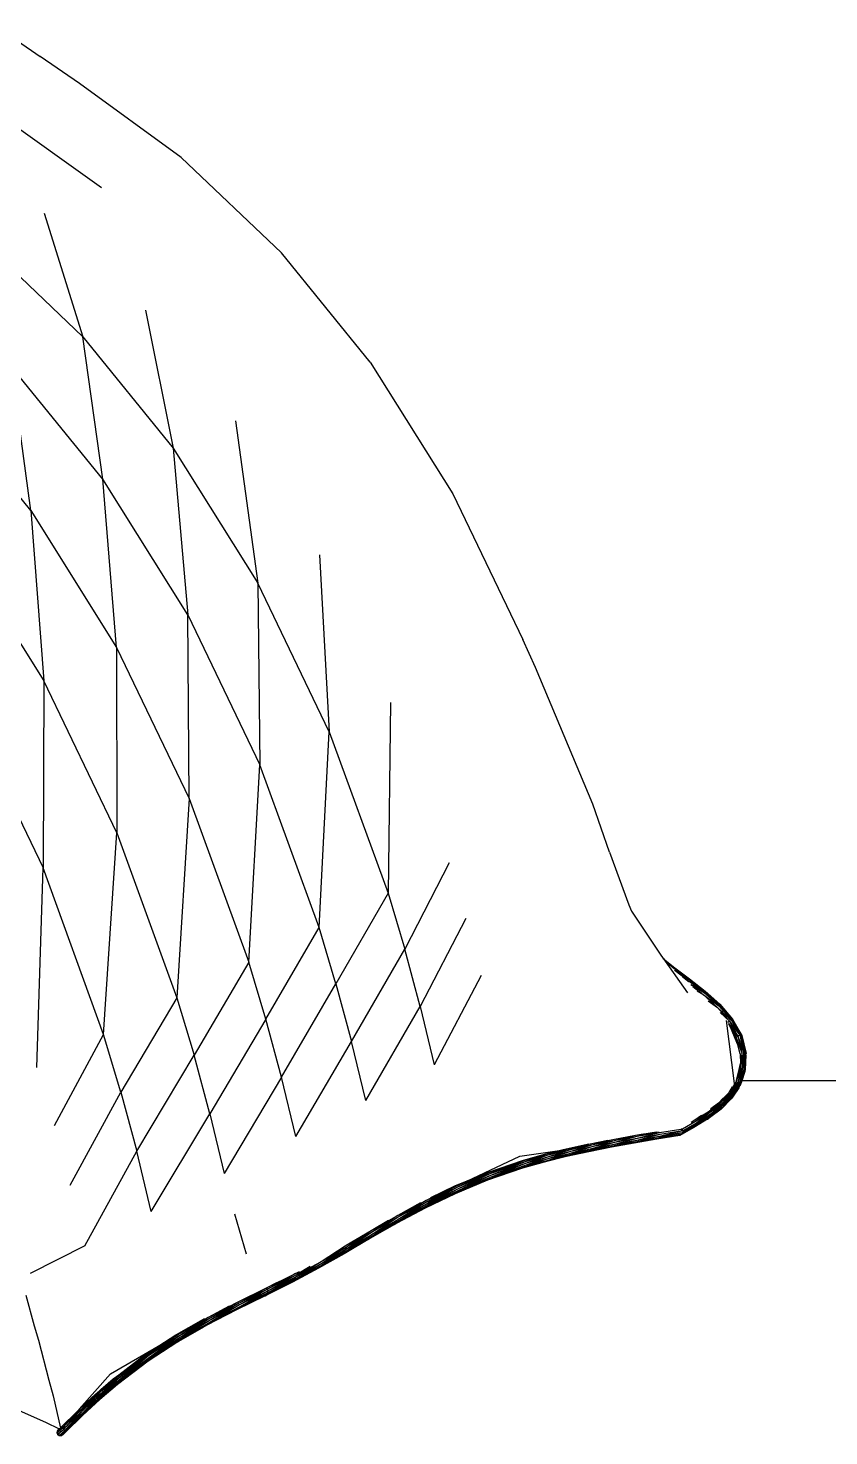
# Model space of a CAD drawing. Header units: millimetres. Extents: x 543 to 4140, y -1075 to 1161.
# Drawn here: x 855.16 to 877.36, y 824.28 to 863.28 of the extents above; entities that cross this region are included whole.
import ezdxf

# ---------------------------------------------------------------- set-up
doc = ezdxf.new("R2010")
doc.units = ezdxf.units.MM
doc.layers.add('SectionCutEdges', color=7, linetype='Continuous')

msp = doc.modelspace()

# ---------------------------------------------------------------- linework, layer by layer
for p, q in [((854.35, 863.284), (855.5, 862.494)), ((856.585, 861.746), (855.5, 862.494)), ((859.407, 859.704), (856.585, 861.746)), ((857.198, 858.863), (854.051, 861.103)), ((862.185, 857.059), (859.407, 859.704)), ((855.604, 858.154), (856.675, 854.734)), ((856.675, 854.734), (853.84, 857.436)), ((864.642, 854.032), (862.185, 857.059)), ((858.42, 855.47), (859.183, 851.642)), ((857.229, 850.786), (856.675, 854.734)), ((856.675, 854.734), (859.183, 851.642)), ((855.237, 849.914), (854.702, 853.902)), ((857.229, 850.786), (854.702, 853.902)), ((864.642, 854.032), (866.939, 850.376)), ((855.237, 849.914), (852.692, 853.053)), ((860.912, 852.399), (861.527, 847.907)), ((859.183, 851.642), (861.527, 847.907)), ((859.183, 851.642), (859.59, 847.023)), ((859.59, 847.023), (857.229, 850.786)), ((857.615, 846.123), (857.229, 850.786)), ((866.939, 850.376), (868.883, 846.343)), ((855.237, 849.914), (857.615, 846.123)), ((855.237, 849.914), (855.594, 845.201)), ((853.198, 849.021), (855.594, 845.201)), ((863.242, 848.689), (863.511, 843.787)), ((863.511, 843.787), (861.527, 847.907)), ((861.527, 847.907), (861.587, 842.872)), ((859.59, 847.023), (861.587, 842.872)), ((859.627, 841.94), (859.59, 847.023)), ((857.615, 846.123), (859.627, 841.94)), ((857.615, 846.123), (857.62, 840.985)), ((869.232, 845.569), (868.883, 846.343)), ((870.819, 841.783), (869.232, 845.569)), ((855.594, 845.201), (855.575, 840.012)), ((857.62, 840.985), (855.594, 845.201)), ((865.212, 844.597), (865.142, 839.315)), ((853.533, 844.261), (855.575, 840.012)), ((863.23, 838.366), (863.511, 843.787)), ((863.511, 843.787), (865.142, 839.315)), ((861.282, 837.399), (861.587, 842.872)), ((863.23, 838.366), (861.587, 842.872)), ((859.627, 841.94), (859.287, 836.41)), ((859.627, 841.94), (861.282, 837.399)), ((871.278, 840.452), (870.819, 841.783)), ((857.254, 835.401), (857.62, 840.985)), ((857.62, 840.985), (859.287, 836.41)), ((871.278, 840.452), (871.82, 838.989)), ((855.408, 834.485), (855.575, 840.012)), ((857.254, 835.401), (855.575, 840.012)), ((866.834, 840.155), (865.607, 837.763)), ((865.142, 839.315), (863.698, 836.802)), ((865.142, 839.315), (865.607, 837.763)), ((871.82, 838.989), (871.891, 838.817)), ((871.891, 838.817), (872.689, 837.626)), ((861.753, 835.823), (863.23, 838.366)), ((863.698, 836.802), (863.23, 838.366)), ((867.295, 838.612), (866.034, 836.176)), ((864.128, 835.204), (865.607, 837.763)), ((866.034, 836.176), (865.607, 837.763)), ((872.689, 837.626), (872.773, 837.507)), ((872.773, 837.507), (873.092, 837.244)), ((872.773, 837.507), (872.777, 837.5)), ((872.777, 837.5), (872.861, 837.424)), ((872.777, 837.5), (872.794, 837.477)), ((861.282, 837.399), (859.762, 834.821)), ((861.753, 835.823), (861.282, 837.399)), ((872.794, 837.477), (872.861, 837.424)), ((872.794, 837.477), (872.797, 837.472)), ((872.797, 837.472), (872.923, 837.368)), ((872.797, 837.472), (872.817, 837.444)), ((872.817, 837.444), (873.07, 837.236)), ((872.817, 837.444), (872.826, 837.431)), ((873.084, 837.204), (872.826, 837.431)), ((872.826, 837.431), (873.447, 836.552)), ((872.861, 837.424), (873.092, 837.244)), ((872.861, 837.424), (872.923, 837.368)), ((872.923, 837.368), (873.095, 837.227)), ((872.923, 837.368), (873.07, 837.236)), ((873.07, 837.236), (873.091, 837.22)), ((873.07, 837.236), (873.09, 837.217)), ((873.086, 837.185), (873.504, 836.918)), ((873.092, 837.244), (873.501, 836.936)), ((873.092, 837.244), (873.24, 837.123)), ((873.092, 837.179), (873.227, 837.077)), ((873.095, 837.227), (873.322, 837.056)), ((873.095, 837.227), (873.24, 837.123)), ((873.24, 837.123), (873.322, 837.056)), ((873.24, 837.123), (873.501, 836.936)), ((862.186, 834.213), (863.698, 836.802)), ((863.698, 836.802), (864.128, 835.204)), ((867.72, 837.037), (866.424, 834.558)), ((873.361, 836.959), (873.227, 837.077)), ((873.227, 837.077), (873.33, 836.999)), ((873.31, 836.986), (873.373, 836.948)), ((873.322, 837.056), (873.504, 836.918)), ((873.33, 836.999), (873.411, 836.926)), ((873.33, 836.999), (873.488, 836.88)), ((873.361, 836.959), (873.382, 836.943)), ((873.373, 836.948), (873.361, 836.959)), ((873.373, 836.948), (873.382, 836.943)), ((873.474, 836.859), (873.373, 836.948)), ((873.382, 836.943), (873.442, 836.898)), ((873.382, 836.943), (873.411, 836.926)), ((873.411, 836.926), (873.442, 836.898)), ((873.411, 836.926), (873.488, 836.88)), ((873.442, 836.898), (873.477, 836.864)), ((873.442, 836.898), (873.48, 836.868)), ((873.488, 836.88), (873.931, 836.585)), ((873.488, 836.88), (873.913, 836.549)), ((873.501, 836.936), (873.93, 836.601)), ((873.501, 836.936), (873.654, 836.807)), ((873.504, 836.918), (873.654, 836.807)), ((873.504, 836.918), (873.737, 836.737)), ((873.541, 836.78), (873.913, 836.549)), ((873.595, 836.725), (873.761, 836.595)), ((873.654, 836.807), (873.737, 836.737)), ((873.654, 836.807), (873.93, 836.601)), ((873.737, 836.737), (873.931, 836.585)), ((859.287, 836.41), (857.732, 833.8)), ((859.287, 836.41), (859.762, 834.821)), ((873.71, 836.607), (873.819, 836.54)), ((873.819, 836.54), (873.761, 836.595)), ((873.761, 836.595), (873.879, 836.503)), ((873.819, 836.54), (873.879, 836.503)), ((873.879, 836.503), (874.313, 836.192)), ((873.879, 836.503), (874.276, 836.149)), ((873.913, 836.549), (874.313, 836.192)), ((873.913, 836.549), (874.048, 836.445)), ((873.926, 836.574), (874.048, 836.445)), ((873.927, 836.576), (874.231, 836.305)), ((873.93, 836.601), (874.341, 836.234)), ((873.93, 836.601), (874.068, 836.468)), ((873.931, 836.585), (874.068, 836.468)), ((873.931, 836.585), (874.136, 836.402)), ((874.017, 836.333), (874.276, 836.149)), ((874.048, 836.445), (874.231, 836.305)), ((874.068, 836.468), (874.341, 836.234)), ((874.068, 836.468), (874.136, 836.402)), ((874.136, 836.402), (874.337, 836.223)), ((874.136, 836.402), (874.265, 836.279)), ((864.521, 833.573), (866.034, 836.176)), ((866.034, 836.176), (866.424, 834.558)), ((874.231, 836.305), (874.265, 836.279)), ((874.265, 836.279), (874.337, 836.223)), ((874.276, 836.149), (874.396, 836.038)), ((874.276, 836.149), (874.487, 835.906)), ((874.313, 836.192), (874.651, 835.804)), ((874.313, 836.192), (874.433, 836.074)), ((874.33, 836.214), (874.433, 836.074)), ((874.33, 836.214), (874.579, 835.929)), ((874.337, 836.223), (874.454, 836.094)), ((874.337, 836.223), (874.507, 836.028)), ((874.341, 836.234), (874.696, 835.826)), ((874.341, 836.234), (874.454, 836.094)), ((874.346, 836.005), (874.607, 835.768)), ((874.396, 836.038), (874.491, 835.902)), ((874.396, 836.038), (874.527, 835.919)), ((874.433, 836.074), (874.579, 835.929)), ((874.454, 836.094), (874.696, 835.826)), ((874.454, 836.094), (874.507, 836.028)), ((874.507, 836.028), (874.684, 835.825)), ((874.507, 836.028), (874.619, 835.89)), ((874.579, 835.929), (874.619, 835.89)), ((861.753, 835.823), (860.198, 833.199)), ((862.186, 834.213), (861.753, 835.823)), ((874.491, 835.902), (874.487, 835.906)), ((874.505, 835.889), (874.491, 835.902)), ((874.491, 835.902), (874.506, 835.885)), ((874.505, 835.889), (874.506, 835.885)), ((874.508, 835.882), (874.505, 835.889)), ((874.506, 835.885), (874.508, 835.882)), ((874.508, 835.882), (874.607, 835.768)), ((874.518, 835.787), (874.518, 835.786)), ((874.518, 835.786), (874.735, 834.038)), ((874.527, 835.919), (874.637, 835.792)), ((874.527, 835.919), (874.588, 835.862)), ((874.607, 835.768), (874.566, 835.73)), ((874.577, 835.71), (874.589, 835.694)), ((874.588, 835.862), (874.638, 835.794)), ((874.588, 835.862), (874.651, 835.804)), ((874.603, 835.662), (874.589, 835.694)), ((874.589, 835.694), (874.681, 835.571)), ((874.773, 835.359), (874.603, 835.662)), ((874.66, 835.532), (874.603, 835.662)), ((874.607, 835.768), (874.841, 835.356)), ((874.607, 835.768), (874.891, 835.381)), ((874.619, 835.89), (874.684, 835.825)), ((874.651, 835.804), (874.891, 835.381)), ((874.651, 835.804), (874.932, 835.387)), ((874.66, 835.532), (874.718, 835.43)), ((874.769, 835.283), (874.66, 835.532)), ((874.681, 835.571), (874.773, 835.359)), ((874.681, 835.571), (874.768, 835.453)), ((874.684, 835.825), (874.847, 835.536)), ((874.684, 835.825), (874.789, 835.649)), ((874.696, 835.826), (874.953, 835.373)), ((874.696, 835.826), (874.789, 835.649)), ((874.789, 835.649), (874.847, 835.536)), ((874.789, 835.649), (874.953, 835.373)), ((874.847, 835.536), (874.932, 835.387)), ((855.889, 832.873), (857.254, 835.401)), ((857.732, 833.8), (857.254, 835.401)), ((862.582, 832.57), (864.128, 835.204)), ((864.521, 833.573), (864.128, 835.204)), ((874.768, 835.453), (874.829, 835.346)), ((874.768, 835.453), (874.827, 835.374)), ((874.787, 835.308), (874.769, 835.283)), ((874.843, 835.113), (874.769, 835.283)), ((874.795, 835.319), (874.773, 835.359)), ((874.773, 835.359), (874.782, 835.338)), ((874.792, 835.315), (874.787, 835.308)), ((874.787, 835.308), (874.806, 835.274)), ((874.795, 835.319), (874.792, 835.315)), ((874.792, 835.315), (874.801, 835.294)), ((874.829, 835.346), (874.795, 835.319)), ((874.795, 835.319), (874.948, 834.892)), ((874.801, 835.294), (874.795, 835.319)), ((874.806, 835.274), (874.801, 835.294)), ((874.843, 835.113), (874.806, 835.274)), ((874.827, 835.374), (874.837, 835.352)), ((874.827, 835.374), (874.841, 835.356)), ((874.837, 835.352), (874.829, 835.346)), ((874.841, 835.356), (874.837, 835.352)), ((874.891, 835.381), (874.841, 835.356)), ((874.841, 835.356), (875, 834.907)), ((874.841, 835.356), (874.948, 834.892)), ((874.891, 835.381), (875, 834.907)), ((874.891, 835.381), (875.044, 834.9)), ((874.938, 835.361), (874.932, 835.387)), ((874.938, 835.361), (874.939, 835.361)), ((874.939, 835.361), (874.94, 835.358)), ((874.94, 835.358), (874.948, 835.342)), ((874.94, 835.358), (874.945, 835.338)), ((874.94, 835.358), (874.944, 835.336)), ((874.944, 835.336), (874.945, 835.338)), ((874.944, 835.336), (874.963, 835.253)), ((874.945, 835.338), (874.948, 835.342)), ((874.945, 835.338), (874.956, 835.298)), ((874.948, 835.342), (874.979, 835.209)), ((874.948, 835.342), (874.956, 835.298)), ((874.953, 835.373), (875.068, 834.873)), ((874.953, 835.373), (875.017, 835.065)), ((874.956, 835.298), (874.963, 835.253)), ((874.956, 835.298), (874.979, 835.209)), ((874.963, 835.253), (875.044, 834.9)), ((874.979, 835.209), (875.052, 834.891)), ((874.979, 835.209), (875.017, 835.065)), ((858.172, 832.165), (859.762, 834.821)), ((860.198, 833.199), (859.762, 834.821)), ((874.901, 834.859), (874.843, 835.113)), ((874.901, 834.859), (874.914, 834.596)), ((874.947, 834.877), (874.934, 834.68)), ((874.947, 834.877), (874.942, 834.888)), ((874.948, 834.892), (874.947, 834.877)), ((874.948, 834.892), (874.973, 834.471)), ((874.99, 834.754), (874.973, 834.471)), ((874.991, 834.758), (874.99, 834.754)), ((875, 834.907), (874.991, 834.76)), ((874.991, 834.76), (874.991, 834.758)), ((875, 834.907), (875.011, 834.615)), ((875.011, 834.906), (875.037, 834.792)), ((875.037, 834.788), (875.011, 834.615)), ((875.037, 834.788), (875.016, 834.457)), ((875.017, 835.065), (875.054, 834.889)), ((875.017, 835.065), (875.068, 834.873)), ((875.019, 834.904), (875.037, 834.792)), ((875.044, 834.9), (875.037, 834.792)), ((875.037, 834.792), (875.037, 834.791)), ((875.037, 834.791), (875.037, 834.788)), ((875.065, 834.831), (875.04, 834.422)), ((875.044, 834.9), (875.042, 834.621)), ((875.066, 834.833), (875.065, 834.831)), ((875.066, 834.833), (875.068, 834.873)), ((874.873, 834.424), (874.795, 834.092)), ((874.825, 834.211), (874.873, 834.424)), ((874.921, 834.462), (874.866, 834.196)), ((874.914, 834.594), (874.867, 834.306)), ((874.921, 834.462), (874.867, 834.306)), ((874.875, 834.431), (874.867, 834.306)), ((874.873, 834.424), (874.875, 834.431)), ((874.875, 834.431), (874.914, 834.594)), ((874.973, 834.471), (874.888, 834.078)), ((874.973, 834.471), (874.911, 834.291)), ((874.941, 834.466), (874.911, 834.291)), ((874.921, 834.462), (874.911, 834.291)), ((874.934, 834.68), (874.914, 834.596)), ((874.914, 834.596), (874.914, 834.594)), ((874.914, 834.594), (874.921, 834.462)), ((874.934, 834.68), (874.921, 834.462)), ((875.016, 834.457), (874.948, 834.187)), ((875.037, 834.376), (874.949, 834.117)), ((875.016, 834.457), (874.963, 834.3)), ((875.04, 834.422), (874.967, 834.185)), ((875.037, 834.376), (874.967, 834.185)), ((875.011, 834.615), (874.988, 834.466)), ((875.04, 834.422), (875.009, 834.331)), ((875.011, 834.615), (875.016, 834.457)), ((875.042, 834.621), (875.022, 834.448)), ((875.037, 834.376), (875.04, 834.422)), ((875.042, 834.621), (875.04, 834.422)), ((862.186, 834.213), (860.597, 831.543)), ((862.582, 832.57), (862.186, 834.213)), ((874.739, 834.006), (874.584, 833.772)), ((874.741, 833.986), (874.634, 833.776)), ((874.909, 834.037), (874.694, 833.711)), ((874.734, 834.036), (874.735, 834.038)), ((874.734, 834.036), (874.739, 834.006)), ((874.795, 834.092), (874.739, 834.006)), ((874.739, 834.006), (874.741, 833.986)), ((874.795, 834.092), (874.741, 833.986)), ((874.888, 834.078), (874.742, 833.802)), ((874.775, 833.991), (874.746, 833.946)), ((874.846, 834.098), (874.761, 833.929)), ((874.761, 833.929), (874.775, 833.991)), ((874.909, 834.037), (874.765, 833.79)), ((874.846, 834.098), (874.775, 833.991)), ((874.888, 834.078), (874.793, 833.934)), ((874.805, 834.12), (874.795, 834.092)), ((874.867, 834.306), (874.805, 834.12)), ((874.805, 834.12), (874.825, 834.211)), ((874.867, 834.306), (874.825, 834.211)), ((874.85, 834.117), (874.846, 834.098)), ((874.852, 834.117), (874.846, 834.098)), ((874.866, 834.196), (874.85, 834.117)), ((874.852, 834.117), (874.85, 834.117)), ((874.911, 834.291), (874.852, 834.117)), ((874.911, 834.291), (874.866, 834.196)), ((874.941, 834.117), (874.879, 833.948)), ((874.909, 834.037), (874.879, 833.948)), ((874.879, 833.948), (874.906, 833.989)), ((874.901, 834.117), (874.888, 834.078)), ((874.918, 834.117), (874.895, 834.064)), ((874.963, 834.3), (874.901, 834.117)), ((874.918, 834.117), (874.901, 834.117)), ((874.949, 834.117), (874.906, 833.989)), ((874.946, 834.117), (874.906, 833.989)), ((874.91, 834.038), (874.909, 834.037)), ((874.911, 834.042), (874.91, 834.038)), ((874.936, 834.117), (874.911, 834.042)), ((874.93, 834.117), (874.911, 834.042)), ((874.948, 834.187), (874.918, 834.117)), ((874.93, 834.117), (874.918, 834.117)), ((874.948, 834.187), (874.93, 834.117)), ((875.009, 834.331), (874.936, 834.117)), ((874.941, 834.117), (874.936, 834.117)), ((874.967, 834.185), (874.941, 834.117)), ((874.946, 834.117), (874.941, 834.117)), ((874.967, 834.185), (874.946, 834.117)), ((874.949, 834.117), (874.946, 834.117)), ((907.033, 834.117), (874.949, 834.117)), ((856.332, 831.226), (857.732, 833.8)), ((857.732, 833.8), (858.172, 832.165)), ((874.524, 833.602), (874.242, 833.32)), ((874.584, 833.772), (874.305, 833.494)), ((874.436, 833.633), (874.305, 833.494)), ((874.634, 833.776), (874.353, 833.496)), ((874.584, 833.772), (874.353, 833.496)), ((874.659, 833.613), (874.374, 833.328)), ((874.634, 833.776), (874.391, 833.472)), ((874.513, 833.593), (874.391, 833.472)), ((874.674, 833.754), (874.475, 833.507)), ((874.694, 833.711), (874.496, 833.482)), ((874.689, 833.659), (874.508, 833.469)), ((874.659, 833.613), (874.508, 833.469)), ((874.529, 833.609), (874.513, 833.593)), ((874.524, 833.602), (874.513, 833.593)), ((874.529, 833.609), (874.524, 833.602)), ((874.529, 833.609), (874.674, 833.754)), ((874.568, 833.585), (874.554, 833.571)), ((874.78, 833.907), (874.568, 833.585)), ((874.572, 833.589), (874.568, 833.585)), ((874.742, 833.802), (874.572, 833.589)), ((874.694, 833.711), (874.572, 833.589)), ((874.686, 833.952), (874.584, 833.772)), ((874.614, 833.583), (874.605, 833.576)), ((874.616, 833.587), (874.614, 833.583)), ((874.617, 833.588), (874.616, 833.587)), ((874.693, 833.704), (874.617, 833.588)), ((874.692, 833.69), (874.617, 833.588)), ((874.689, 833.659), (874.617, 833.588)), ((874.746, 833.946), (874.634, 833.776)), ((874.639, 833.773), (874.731, 833.868)), ((874.707, 833.82), (874.658, 833.762)), ((874.689, 833.659), (874.659, 833.613)), ((874.756, 833.878), (874.674, 833.754)), ((874.707, 833.82), (874.674, 833.754)), ((874.863, 833.924), (874.689, 833.659)), ((874.765, 833.79), (874.689, 833.659)), ((874.742, 833.802), (874.694, 833.711)), ((874.731, 833.868), (874.707, 833.82)), ((874.751, 833.907), (874.731, 833.868)), ((874.746, 833.946), (874.751, 833.907)), ((874.761, 833.929), (874.751, 833.907)), ((874.786, 833.923), (874.756, 833.878)), ((874.78, 833.907), (874.756, 833.878)), ((874.863, 833.924), (874.765, 833.79)), ((874.793, 833.934), (874.78, 833.907)), ((874.786, 833.923), (874.78, 833.907)), ((874.793, 833.934), (874.786, 833.923)), ((874.865, 833.927), (874.863, 833.924)), ((874.878, 833.947), (874.865, 833.927)), ((874.877, 833.943), (874.865, 833.927)), ((874.877, 833.943), (874.878, 833.947)), ((874.878, 833.947), (874.879, 833.948)), ((858.573, 830.496), (860.198, 833.199)), ((860.198, 833.199), (860.597, 831.543)), ((874.02, 833.248), (873.651, 833.021)), ((874.02, 833.248), (873.688, 832.996)), ((874.057, 833.223), (873.688, 832.996)), ((874.057, 833.223), (873.705, 832.949)), ((874.353, 833.496), (874.02, 833.248)), ((874.374, 833.328), (874.037, 833.077)), ((874.353, 833.496), (874.057, 833.223)), ((874.391, 833.472), (874.057, 833.223)), ((874.163, 833.209), (874.069, 833.139)), ((874.222, 833.261), (874.074, 833.172)), ((874.41, 833.428), (874.075, 833.178)), ((874.174, 833.27), (874.075, 833.178)), ((874.163, 833.209), (874.079, 833.135)), ((874.088, 833.331), (874.091, 833.334)), ((874.305, 833.494), (874.091, 833.334)), ((874.374, 833.328), (874.091, 833.12)), ((874.403, 833.375), (874.099, 833.148)), ((874.232, 833.236), (874.099, 833.148)), ((874.328, 833.299), (874.109, 833.135)), ((874.232, 833.236), (874.109, 833.135)), ((874.222, 833.261), (874.163, 833.209)), ((874.242, 833.32), (874.174, 833.27)), ((874.206, 833.3), (874.174, 833.27)), ((874.391, 833.472), (874.206, 833.3)), ((874.242, 833.32), (874.206, 833.3)), ((874.41, 833.428), (874.222, 833.261)), ((874.403, 833.375), (874.232, 833.236)), ((874.328, 833.299), (874.232, 833.236)), ((874.475, 833.507), (874.242, 833.32)), ((874.508, 833.469), (874.328, 833.299)), ((874.403, 833.375), (874.328, 833.299)), ((874.508, 833.469), (874.374, 833.328)), ((874.605, 833.576), (874.403, 833.375)), ((874.496, 833.482), (874.403, 833.375)), ((874.554, 833.571), (874.41, 833.428)), ((874.475, 833.507), (874.41, 833.428)), ((874.554, 833.571), (874.475, 833.507)), ((874.605, 833.576), (874.496, 833.482)), ((873.621, 832.819), (873.229, 832.599)), ((873.57, 832.815), (873.295, 832.661)), ((873.688, 832.996), (873.302, 832.779)), ((873.538, 832.843), (873.312, 832.717)), ((873.447, 832.805), (873.315, 832.731)), ((873.582, 832.865), (873.392, 832.735)), ((873.57, 832.815), (873.401, 832.708)), ((873.705, 832.949), (873.447, 832.805)), ((873.538, 832.843), (873.447, 832.805)), ((873.697, 832.895), (873.491, 832.78)), ((873.57, 832.815), (873.491, 832.78)), ((873.658, 832.917), (873.538, 832.843)), ((873.582, 832.865), (873.538, 832.843)), ((873.651, 833.021), (873.543, 832.96)), ((873.57, 832.815), (873.697, 832.895)), ((873.666, 832.848), (873.575, 832.796)), ((873.621, 832.819), (873.575, 832.796)), ((873.658, 832.917), (873.582, 832.865)), ((873.666, 832.848), (873.621, 832.819)), ((873.834, 833.149), (873.651, 833.021)), ((873.705, 832.949), (873.658, 832.917)), ((873.979, 833.041), (873.666, 832.848)), ((873.815, 832.951), (873.666, 832.848)), ((873.815, 832.951), (873.686, 832.879)), ((873.945, 833.046), (873.694, 832.891)), ((874.075, 833.178), (873.697, 832.895)), ((873.925, 833.036), (873.697, 832.895)), ((874.075, 833.178), (873.705, 832.949)), ((874.067, 833.124), (873.815, 832.951)), ((873.979, 833.041), (873.815, 832.951)), ((873.963, 833.06), (873.925, 833.036)), ((873.945, 833.046), (873.925, 833.036)), ((874.001, 833.083), (873.945, 833.046)), ((873.963, 833.06), (873.945, 833.046)), ((874.001, 833.083), (873.963, 833.06)), ((873.992, 833.048), (873.979, 833.041)), ((873.992, 833.048), (873.999, 833.053)), ((874.109, 833.135), (873.999, 833.053)), ((874.091, 833.12), (873.999, 833.053)), ((873.999, 833.053), (874.037, 833.077)), ((874.067, 833.124), (874.001, 833.083)), ((874.091, 833.12), (874.037, 833.077)), ((874.099, 833.148), (874.067, 833.124)), ((874.079, 833.135), (874.067, 833.127)), ((874.079, 833.135), (874.067, 833.124)), ((874.109, 833.135), (874.091, 833.12)), ((871.377, 832.482), (870.75, 832.359)), ((871.24, 832.463), (870.75, 832.359)), ((871.377, 832.482), (870.782, 832.332)), ((871.409, 832.455), (870.782, 832.332)), ((871.409, 832.455), (870.794, 832.283)), ((872.038, 832.464), (871.376, 832.302)), ((872.007, 832.596), (871.377, 832.482)), ((872.05, 832.52), (871.408, 832.351)), ((872.038, 832.464), (871.408, 832.351)), ((872.007, 832.596), (871.409, 832.455)), ((872.039, 832.568), (871.409, 832.455)), ((872.039, 832.568), (871.42, 832.406)), ((872.05, 832.52), (871.42, 832.406)), ((872.006, 832.416), (871.669, 832.355)), ((872.006, 832.416), (871.795, 832.371)), ((872.594, 832.495), (871.962, 832.388)), ((872.124, 832.42), (871.962, 832.388)), ((872.195, 832.434), (871.977, 832.397)), ((872.124, 832.42), (871.977, 832.397)), ((872.669, 832.571), (872.006, 832.416)), ((872.278, 832.462), (872.006, 832.416)), ((872.581, 832.693), (872.007, 832.596)), ((872.217, 832.634), (872.007, 832.596)), ((872.681, 832.627), (872.038, 832.464)), ((872.669, 832.571), (872.038, 832.464)), ((872.61, 832.696), (872.039, 832.568)), ((872.67, 832.675), (872.039, 832.568)), ((872.67, 832.675), (872.05, 832.52)), ((872.681, 832.627), (872.05, 832.52)), ((872.195, 832.434), (872.124, 832.42)), ((872.415, 832.478), (872.195, 832.434)), ((872.538, 832.506), (872.278, 832.462)), ((872.415, 832.478), (872.278, 832.462)), ((872.54, 832.503), (872.415, 832.478)), ((872.637, 832.523), (872.538, 832.506)), ((872.538, 832.506), (872.54, 832.503)), ((872.637, 832.523), (872.54, 832.503)), ((873.229, 832.599), (872.594, 832.495)), ((872.752, 832.525), (872.594, 832.495)), ((872.608, 832.504), (872.607, 832.503)), ((872.818, 832.538), (872.608, 832.504)), ((872.752, 832.525), (872.608, 832.504)), ((872.9, 832.566), (872.637, 832.523)), ((872.751, 832.549), (872.637, 832.523)), ((872.67, 832.675), (872.642, 832.7)), ((872.751, 832.549), (872.646, 832.537)), ((872.929, 832.589), (872.651, 832.544)), ((873.315, 832.731), (872.669, 832.571)), ((872.838, 832.599), (872.669, 832.571)), ((873.26, 832.77), (872.67, 832.675)), ((873.315, 832.731), (872.681, 832.627)), ((872.929, 832.589), (872.751, 832.549)), ((873.229, 832.599), (872.752, 832.525)), ((872.818, 832.538), (872.752, 832.525)), ((873.184, 832.599), (872.818, 832.538)), ((873.044, 832.582), (872.818, 832.538)), ((873.211, 832.66), (872.838, 832.599)), ((873.05, 832.617), (872.838, 832.599)), ((873.219, 832.618), (872.9, 832.566)), ((873.044, 832.582), (872.9, 832.566)), ((873.05, 832.617), (872.929, 832.589)), ((873.215, 832.616), (873.044, 832.582)), ((873.184, 832.599), (873.044, 832.582)), ((873.193, 832.65), (873.05, 832.617)), ((873.221, 832.617), (873.184, 832.599)), ((873.215, 832.616), (873.184, 832.599)), ((873.211, 832.66), (873.193, 832.65)), ((873.214, 832.655), (873.193, 832.65)), ((873.234, 832.664), (873.211, 832.66)), ((873.305, 832.675), (873.214, 832.655)), ((873.234, 832.664), (873.214, 832.655)), ((873.219, 832.618), (873.215, 832.616)), ((873.221, 832.617), (873.215, 832.616)), ((873.225, 832.619), (873.219, 832.618)), ((873.273, 832.627), (873.221, 832.617)), ((873.225, 832.619), (873.221, 832.617)), ((873.273, 832.627), (873.225, 832.619)), ((873.563, 832.79), (873.229, 832.599)), ((873.305, 832.675), (873.234, 832.664)), ((873.265, 832.771), (873.26, 832.77)), ((873.262, 832.736), (873.292, 832.741)), ((873.281, 832.774), (873.265, 832.771)), ((873.563, 832.79), (873.273, 832.627)), ((873.401, 832.708), (873.273, 832.627)), ((873.292, 832.776), (873.281, 832.774)), ((873.292, 832.741), (873.281, 832.774)), ((873.401, 832.708), (873.289, 832.652)), ((873.301, 832.778), (873.292, 832.776)), ((873.292, 832.741), (873.301, 832.778)), ((873.292, 832.741), (873.308, 832.75)), ((873.301, 832.778), (873.302, 832.779)), ((873.308, 832.75), (873.301, 832.778)), ((873.491, 832.78), (873.305, 832.675)), ((873.392, 832.735), (873.305, 832.675)), ((873.392, 832.735), (873.309, 832.697)), ((873.575, 832.796), (873.563, 832.79)), ((856.736, 829.545), (858.172, 832.165)), ((858.573, 830.496), (858.172, 832.165)), ((867.329, 831.336), (868.791, 832.03)), ((868.791, 832.03), (869.964, 832.193)), ((869.468, 832.07), (868.861, 831.899)), ((869.512, 832.071), (868.94, 831.872)), ((869.546, 832.043), (868.94, 831.872)), ((869.546, 832.043), (868.954, 831.824)), ((869.468, 832.07), (869.126, 831.966)), ((869.512, 832.071), (869.294, 832.009)), ((869.964, 832.193), (869.468, 832.07)), ((869.701, 832.121), (869.468, 832.07)), ((869.816, 832.146), (869.512, 832.071)), ((869.701, 832.121), (869.512, 832.071)), ((870.161, 832.091), (869.516, 831.89)), ((870.127, 832.223), (869.546, 832.043)), ((870.16, 832.195), (869.546, 832.043)), ((870.172, 832.147), (869.548, 831.939)), ((870.161, 832.091), (869.548, 831.939)), ((870.16, 832.195), (869.559, 831.995)), ((870.172, 832.147), (869.559, 831.995)), ((869.982, 832.196), (869.701, 832.121)), ((869.816, 832.146), (869.701, 832.121)), ((870.063, 832.207), (869.816, 832.146)), ((870.129, 832.042), (869.919, 831.99)), ((870.083, 832.223), (869.964, 832.193)), ((869.964, 832.193), (869.982, 832.196)), ((870.083, 832.223), (869.982, 832.196)), ((869.982, 832.196), (870.063, 832.207)), ((870.129, 832.042), (869.987, 832.003)), ((870.105, 832.027), (870.041, 832.014)), ((870.127, 832.223), (870.063, 832.207)), ((870.706, 832.359), (870.083, 832.223)), ((870.706, 832.15), (870.085, 832.014)), ((870.293, 832.066), (870.085, 832.014)), ((870.107, 832.028), (870.105, 832.027)), ((870.75, 832.359), (870.127, 832.223)), ((870.706, 832.359), (870.127, 832.223)), ((870.782, 832.227), (870.129, 832.042)), ((870.75, 832.179), (870.129, 832.042)), ((870.135, 832.217), (870.157, 832.22)), ((870.136, 832.216), (870.157, 832.22)), ((870.291, 832.232), (870.143, 832.21)), ((870.157, 832.22), (870.272, 832.236)), ((870.782, 832.332), (870.16, 832.195)), ((870.291, 832.232), (870.16, 832.195)), ((870.794, 832.283), (870.161, 832.091)), ((870.782, 832.227), (870.161, 832.091)), ((870.782, 832.332), (870.172, 832.147)), ((870.794, 832.283), (870.172, 832.147)), ((870.272, 832.236), (870.355, 832.25)), ((870.355, 832.25), (870.291, 832.232)), ((870.706, 832.15), (870.293, 832.066)), ((870.419, 832.097), (870.293, 832.066)), ((870.75, 832.359), (870.355, 832.25)), ((870.662, 832.15), (870.419, 832.097)), ((870.578, 832.136), (870.419, 832.097)), ((870.75, 832.179), (870.578, 832.136)), ((870.662, 832.15), (870.578, 832.136)), ((870.992, 832.215), (870.662, 832.15)), ((870.894, 832.193), (870.662, 832.15)), ((871.333, 832.274), (870.706, 832.15)), ((870.894, 832.193), (870.706, 832.15)), ((871.072, 832.242), (870.75, 832.179)), ((870.894, 832.216), (870.75, 832.179)), ((870.894, 832.216), (870.762, 832.197)), ((871.105, 832.271), (870.767, 832.205)), ((871.42, 832.406), (870.782, 832.227)), ((871.011, 832.272), (870.782, 832.227)), ((871.42, 832.406), (870.794, 832.283)), ((871.333, 832.274), (870.894, 832.193)), ((871.105, 832.271), (870.894, 832.216)), ((870.992, 832.215), (870.894, 832.193)), ((871.289, 832.274), (870.992, 832.215)), ((871.182, 832.258), (870.992, 832.215)), ((871.408, 832.351), (871.011, 832.272)), ((871.189, 832.293), (871.011, 832.272)), ((871.376, 832.302), (871.072, 832.242)), ((871.182, 832.258), (871.072, 832.242)), ((871.189, 832.293), (871.105, 832.271)), ((871.376, 832.302), (871.182, 832.258)), ((871.289, 832.274), (871.182, 832.258)), ((871.408, 832.351), (871.189, 832.293)), ((871.586, 832.327), (871.289, 832.274)), ((871.505, 832.31), (871.289, 832.274)), ((871.962, 832.388), (871.333, 832.274)), ((871.505, 832.31), (871.333, 832.274)), ((871.669, 832.355), (871.376, 832.302)), ((871.586, 832.327), (871.505, 832.31)), ((871.795, 832.371), (871.586, 832.327)), ((871.795, 832.371), (871.669, 832.355)), ((871.977, 832.397), (871.976, 832.396)), ((868.861, 831.899), (867.887, 831.567)), ((868.867, 831.69), (867.896, 831.359)), ((868.906, 831.899), (867.933, 831.568)), ((868.861, 831.899), (867.933, 831.568)), ((868.842, 831.695), (867.941, 831.387)), ((868.906, 831.899), (867.968, 831.54)), ((868.94, 831.872), (867.968, 831.54)), ((868.954, 831.824), (867.973, 831.436)), ((868.811, 831.722), (867.973, 831.436)), ((868.94, 831.872), (867.982, 831.492)), ((868.954, 831.824), (867.982, 831.492)), ((868.842, 831.695), (868.405, 831.539)), ((868.867, 831.69), (868.405, 831.539)), ((868.844, 831.73), (868.408, 831.565)), ((868.844, 831.73), (868.811, 831.722)), ((868.835, 831.73), (868.811, 831.722)), ((868.944, 831.768), (868.835, 831.73)), ((868.878, 831.743), (868.835, 831.73)), ((868.849, 831.697), (868.842, 831.695)), ((868.878, 831.743), (868.844, 831.73)), ((868.853, 831.698), (868.849, 831.697)), ((868.861, 831.701), (868.853, 831.698)), ((869.369, 831.845), (868.861, 831.701)), ((869.131, 831.772), (868.861, 831.701)), ((868.912, 831.719), (868.861, 831.701)), ((869.471, 831.862), (868.867, 831.69)), ((869.131, 831.772), (868.867, 831.69)), ((868.944, 831.768), (868.878, 831.743)), ((869.294, 832.009), (868.906, 831.899)), ((869.126, 831.966), (868.906, 831.899)), ((869.548, 831.939), (868.912, 831.719)), ((869.365, 831.847), (868.912, 831.719)), ((869.559, 831.995), (868.944, 831.768)), ((869.548, 831.939), (868.944, 831.768)), ((869.559, 831.995), (868.954, 831.824)), ((869.294, 832.009), (869.126, 831.966)), ((869.369, 831.845), (869.131, 831.772)), ((869.516, 831.89), (869.365, 831.847)), ((869.41, 831.857), (869.365, 831.847)), ((869.41, 831.857), (869.369, 831.845)), ((869.516, 831.89), (869.41, 831.857)), ((870.085, 832.014), (869.471, 831.862)), ((869.704, 831.926), (869.471, 831.862)), ((869.704, 831.926), (869.496, 831.877)), ((869.874, 831.972), (869.498, 831.879)), ((869.919, 831.99), (869.516, 831.89)), ((870.085, 832.014), (869.704, 831.926)), ((869.874, 831.972), (869.704, 831.926)), ((870.041, 832.014), (869.874, 831.972)), ((869.987, 832.003), (869.874, 831.972)), ((869.987, 832.003), (869.919, 831.99)), ((870.041, 832.014), (869.987, 832.003)), ((867.329, 831.336), (866.988, 831.195)), ((867.941, 831.387), (867, 830.987)), ((867.896, 831.359), (867, 830.987)), ((867.973, 831.436), (867.045, 831.016)), ((867.941, 831.387), (867.045, 831.016)), ((867.914, 831.56), (867.071, 831.169)), ((867.968, 831.54), (867.071, 831.169)), ((867.982, 831.492), (867.077, 831.065)), ((867.973, 831.436), (867.077, 831.065)), ((867.968, 831.54), (867.086, 831.121)), ((867.982, 831.492), (867.086, 831.121)), ((867.914, 831.56), (867.141, 831.24)), ((867.887, 831.567), (867.329, 831.336)), ((867.416, 831.362), (867.842, 831.538)), ((867.842, 831.538), (867.567, 831.428)), ((867.842, 831.538), (867.928, 831.567)), ((867.914, 831.56), (867.842, 831.538)), ((868.405, 831.539), (867.896, 831.359)), ((867.933, 831.568), (867.914, 831.56)), ((868.405, 831.539), (867.941, 831.387)), ((867.983, 831.403), (867.941, 831.387)), ((867.983, 831.403), (867.942, 831.389)), ((868.408, 831.565), (867.97, 831.432)), ((868.408, 831.565), (867.983, 831.403)), ((867, 830.987), (866.167, 830.587)), ((866.792, 830.893), (866.167, 830.587)), ((866.988, 831.195), (866.2, 830.796)), ((866.665, 831.019), (866.2, 830.796)), ((866.708, 830.855), (866.213, 830.616)), ((866.474, 830.883), (866.237, 830.769)), ((866.677, 830.953), (866.244, 830.746)), ((866.651, 830.886), (866.248, 830.692)), ((866.28, 830.802), (866.431, 830.887)), ((866.988, 831.195), (866.322, 830.876)), ((866.677, 831.005), (866.362, 830.836)), ((866.677, 830.953), (866.378, 830.79)), ((866.651, 830.886), (866.393, 830.746)), ((866.708, 830.855), (866.403, 830.715)), ((866.677, 831.005), (866.431, 830.887)), ((866.431, 830.887), (866.59, 830.977)), ((867.071, 831.169), (866.474, 830.883)), ((866.785, 831.012), (866.474, 830.883)), ((867.086, 831.121), (866.508, 830.844)), ((866.788, 830.96), (866.508, 830.844)), ((867.077, 831.065), (866.571, 830.822)), ((866.791, 830.917), (866.571, 830.822)), ((866.953, 830.986), (866.58, 830.807)), ((866.791, 830.917), (866.58, 830.807)), ((866.777, 831.059), (866.59, 830.977)), ((866.59, 830.977), (866.665, 831.019)), ((866.788, 830.96), (866.651, 830.886)), ((867.034, 831.197), (866.665, 831.019)), ((866.665, 831.019), (866.69, 831.033)), ((866.785, 831.012), (866.677, 830.953)), ((866.683, 831.008), (866.677, 831.005)), ((866.777, 831.059), (866.683, 831.008)), ((866.69, 831.033), (867.034, 831.197)), ((867.045, 831.016), (866.708, 830.855)), ((866.792, 830.893), (866.708, 830.855)), ((866.781, 831.061), (866.777, 831.059)), ((867.034, 831.197), (866.781, 831.061)), ((867.071, 831.169), (866.785, 831.012)), ((867.086, 831.121), (866.788, 830.96)), ((867.077, 831.065), (866.791, 830.917)), ((866.953, 830.986), (866.791, 830.917)), ((867.045, 831.016), (866.792, 830.893)), ((867, 830.987), (866.792, 830.893)), ((867.052, 831.028), (866.953, 830.986)), ((867.051, 831.025), (866.953, 830.986)), ((867.104, 831.226), (867.034, 831.197)), ((867.141, 831.24), (867.104, 831.226)), ((866.167, 830.587), (865.385, 830.169)), ((866.04, 830.523), (865.385, 830.169)), ((866.2, 830.796), (865.416, 830.378)), ((866.041, 830.732), (865.416, 830.378)), ((866.006, 830.506), (865.431, 830.199)), ((865.922, 830.481), (865.449, 830.228)), ((866.2, 830.796), (865.454, 830.351)), ((866.237, 830.769), (865.454, 830.351)), ((866.253, 830.721), (865.462, 830.248)), ((865.894, 830.478), (865.462, 830.248)), ((866.237, 830.769), (865.47, 830.303)), ((866.253, 830.721), (865.47, 830.303)), ((866.006, 830.506), (865.674, 830.339)), ((865.922, 830.481), (865.674, 830.339)), ((866.244, 830.665), (865.894, 830.478)), ((866.038, 830.547), (865.894, 830.478)), ((866.119, 830.586), (865.922, 830.481)), ((866.038, 830.547), (865.922, 830.481)), ((866.04, 830.523), (866.006, 830.506)), ((866.244, 830.665), (866.038, 830.547)), ((866.119, 830.586), (866.038, 830.547)), ((866.213, 830.616), (866.04, 830.523)), ((866.167, 830.587), (866.04, 830.523)), ((866.58, 830.807), (866.119, 830.586)), ((866.403, 830.715), (866.119, 830.586)), ((866.403, 830.715), (866.213, 830.616)), ((866.23, 830.774), (866.28, 830.802)), ((866.362, 830.836), (866.237, 830.769)), ((866.571, 830.822), (866.244, 830.665)), ((866.393, 830.746), (866.244, 830.665)), ((866.393, 830.746), (866.247, 830.683)), ((866.378, 830.79), (866.248, 830.736)), ((866.508, 830.844), (866.253, 830.721)), ((866.378, 830.79), (866.253, 830.721)), ((866.362, 830.836), (866.28, 830.802)), ((866.58, 830.807), (866.403, 830.715)), ((861.216, 829.313), (860.895, 830.421)), ((865.385, 830.169), (864.64, 829.744)), ((865.293, 830.12), (864.64, 829.744)), ((865.416, 830.378), (864.672, 829.953)), ((865.152, 830.245), (864.672, 829.953)), ((865.462, 830.248), (864.687, 829.774)), ((865.293, 830.12), (864.687, 829.774)), ((865.416, 830.378), (864.709, 829.926)), ((865.454, 830.351), (864.709, 829.926)), ((865.47, 830.303), (864.718, 829.823)), ((865.462, 830.248), (864.718, 829.823)), ((865.454, 830.351), (864.726, 829.879)), ((865.47, 830.303), (864.726, 829.879)), ((865.307, 830.128), (865.293, 830.12)), ((865.431, 830.199), (865.307, 830.128)), ((865.385, 830.169), (865.307, 830.128)), ((865.674, 830.339), (865.431, 830.199)), ((865.674, 830.339), (865.446, 830.223)), ((864.64, 829.744), (863.922, 829.324)), ((864.573, 829.707), (863.922, 829.324)), ((864.718, 829.823), (863.968, 829.353)), ((864.573, 829.707), (863.968, 829.353)), ((864.672, 829.953), (863.982, 829.551)), ((864.672, 829.953), (863.991, 829.506)), ((864.709, 829.926), (863.991, 829.506)), ((864.726, 829.879), (864, 829.403)), ((864.718, 829.823), (864, 829.403)), ((864.709, 829.926), (864.008, 829.459)), ((864.726, 829.879), (864.008, 829.459)), ((864.582, 829.712), (864.573, 829.707)), ((864.687, 829.774), (864.582, 829.712)), ((864.64, 829.744), (864.582, 829.712)), ((856.736, 829.545), (855.221, 828.774)), ((863.922, 829.324), (863.216, 828.919)), ((863.953, 829.533), (863.285, 829.102)), ((863.991, 829.506), (863.285, 829.102)), ((864.008, 829.459), (863.294, 828.998)), ((863.842, 829.408), (863.496, 829.181)), ((864.008, 829.459), (863.698, 829.281)), ((864, 829.403), (863.751, 829.26)), ((863.849, 829.31), (863.751, 829.26)), ((863.849, 829.31), (863.812, 829.287)), ((863.998, 829.487), (863.842, 829.408)), ((863.867, 829.425), (863.842, 829.408)), ((864, 829.403), (863.849, 829.31)), ((863.968, 829.353), (863.851, 829.286)), ((863.922, 829.324), (863.851, 829.286)), ((863.994, 829.499), (863.867, 829.425)), ((863.948, 829.478), (863.867, 829.425)), ((863.953, 829.533), (863.925, 829.517)), ((863.991, 829.506), (863.948, 829.478)), ((863.948, 829.478), (863.992, 829.503)), ((863.982, 829.551), (863.953, 829.533)), ((863.216, 828.919), (862.493, 828.536)), ((863.294, 828.998), (862.539, 828.566)), ((863.302, 829.054), (862.571, 828.615)), ((863.294, 828.998), (862.571, 828.615)), ((863.285, 829.102), (862.58, 828.672)), ((863.302, 829.054), (862.58, 828.672)), ((862.983, 828.971), (862.63, 828.76)), ((862.828, 828.862), (863.007, 828.955)), ((863.007, 828.955), (862.857, 828.876)), ((863.285, 829.102), (863.007, 828.955)), ((863.262, 828.948), (863.093, 828.858)), ((863.216, 828.919), (863.093, 828.858)), ((863.838, 829.279), (863.216, 828.919)), ((863.838, 829.279), (863.262, 828.948)), ((863.522, 829.108), (863.262, 828.948)), ((863.522, 829.108), (863.282, 828.979)), ((863.812, 829.287), (863.286, 828.985)), ((863.751, 829.26), (863.294, 828.998)), ((863.698, 829.281), (863.302, 829.054)), ((863.496, 829.181), (863.302, 829.054)), ((863.698, 829.281), (863.496, 829.181)), ((863.812, 829.287), (863.522, 829.108)), ((863.851, 829.286), (863.838, 829.279)), ((862.493, 828.536), (861.731, 828.158)), ((862.526, 828.747), (861.765, 828.37)), ((862.051, 828.521), (861.765, 828.37)), ((862.571, 828.615), (861.778, 828.188)), ((862.526, 828.747), (861.803, 828.343)), ((862.316, 828.597), (861.803, 828.343)), ((862.564, 828.72), (861.819, 828.294)), ((862.58, 828.672), (861.819, 828.294)), ((862.571, 828.615), (862.134, 828.398)), ((862.407, 828.562), (862.222, 828.47)), ((862.318, 828.524), (862.222, 828.47)), ((862.539, 828.566), (862.261, 828.427)), ((862.316, 828.597), (862.56, 828.723)), ((862.564, 828.72), (862.316, 828.597)), ((862.58, 828.672), (862.318, 828.524)), ((862.407, 828.562), (862.318, 828.524)), ((862.539, 828.566), (862.323, 828.456)), ((862.493, 828.536), (862.323, 828.456)), ((862.577, 828.652), (862.407, 828.562)), ((862.575, 828.64), (862.407, 828.562)), ((863.093, 828.858), (862.493, 828.536)), ((862.673, 828.825), (862.526, 828.747)), ((862.58, 828.778), (862.526, 828.747)), ((863.058, 828.84), (862.539, 828.566)), ((862.857, 828.876), (862.564, 828.72)), ((862.63, 828.76), (862.564, 828.72)), ((862.63, 828.76), (862.828, 828.862)), ((862.857, 828.876), (862.828, 828.862)), ((863.093, 828.858), (863.058, 828.84)), ((861.731, 828.158), (860.938, 827.766)), ((861.765, 828.37), (860.972, 827.979)), ((861.81, 828.238), (860.985, 827.796)), ((861.765, 828.37), (861.009, 827.951)), ((861.803, 828.343), (861.009, 827.951)), ((861.819, 828.294), (861.017, 827.846)), ((861.81, 828.238), (861.017, 827.846)), ((861.803, 828.343), (861.026, 827.903)), ((861.819, 828.294), (861.026, 827.903)), ((861.717, 828.158), (861.485, 828.043)), ((861.731, 828.158), (861.552, 828.074)), ((861.717, 828.158), (861.552, 828.074)), ((861.717, 828.158), (861.718, 828.158)), ((861.778, 828.188), (861.718, 828.158)), ((861.718, 828.158), (861.731, 828.158)), ((862.323, 828.456), (861.731, 828.158)), ((861.731, 828.158), (861.778, 828.188)), ((861.803, 828.343), (861.765, 828.37)), ((862.261, 828.427), (861.778, 828.188)), ((861.778, 828.188), (861.81, 828.238)), ((861.819, 828.294), (861.803, 828.343)), ((862.134, 828.398), (861.81, 828.238)), ((861.958, 828.321), (861.81, 828.238)), ((861.81, 828.238), (861.819, 828.294)), ((862.222, 828.47), (861.958, 828.321)), ((862.134, 828.398), (861.958, 828.321)), ((862.323, 828.456), (862.261, 828.427)), ((860.938, 827.766), (860.12, 827.341)), ((860.972, 827.979), (860.153, 827.554)), ((860.734, 827.873), (860.153, 827.554)), ((861.017, 827.846), (860.167, 827.371)), ((860.972, 827.979), (860.191, 827.526)), ((861.009, 827.951), (860.191, 827.526)), ((861.026, 827.903), (860.199, 827.421)), ((861.017, 827.846), (860.199, 827.421)), ((861.009, 827.951), (860.208, 827.478)), ((861.026, 827.903), (860.208, 827.478)), ((860.985, 827.796), (860.741, 827.669)), ((860.985, 827.796), (860.786, 827.691)), ((860.938, 827.766), (860.786, 827.691)), ((861.552, 828.074), (860.938, 827.766)), ((861.485, 828.043), (860.985, 827.796)), ((861.552, 828.074), (861.485, 828.043)), ((859.952, 827.465), (859.266, 827.074)), ((860.12, 827.341), (859.294, 826.868)), ((860.153, 827.554), (859.316, 827.075)), ((860.053, 827.521), (859.316, 827.075)), ((860.199, 827.421), (859.332, 826.893)), ((860.153, 827.554), (859.355, 827.049)), ((860.191, 827.526), (859.355, 827.049)), ((860.208, 827.478), (859.364, 826.943)), ((860.199, 827.421), (859.364, 826.943)), ((860.191, 827.526), (859.373, 827)), ((860.208, 827.478), (859.373, 827)), ((860.167, 827.371), (860.035, 827.295)), ((860.12, 827.341), (860.035, 827.295)), ((860.786, 827.691), (860.12, 827.341)), ((860.741, 827.669), (860.167, 827.371)), ((860.786, 827.691), (860.741, 827.669)), ((859.199, 827), (858.469, 826.525)), ((859.316, 827.075), (858.509, 826.499)), ((859.355, 827.049), (858.509, 826.499)), ((859.187, 826.993), (858.515, 826.557)), ((859.373, 827), (858.52, 826.394)), ((859.355, 827.049), (858.527, 826.451)), ((859.373, 827), (858.527, 826.451)), ((859.187, 826.993), (858.841, 826.781)), ((859.262, 827.071), (858.94, 826.862)), ((859.065, 826.935), (859.304, 827.075)), ((859.199, 827), (859.187, 826.993)), ((859.199, 827), (859.316, 827.075)), ((859.266, 827.074), (859.262, 827.071)), ((860.02, 827.286), (859.294, 826.868)), ((860.02, 827.286), (859.332, 826.893)), ((860.035, 827.295), (860.02, 827.286)), ((857.448, 825.991), (858.94, 826.862)), ((858.94, 826.862), (858.418, 826.523)), ((859.285, 826.863), (858.488, 826.344)), ((858.901, 826.626), (858.488, 826.344)), ((859.364, 826.943), (858.52, 826.394)), ((859.279, 826.885), (858.901, 826.626)), ((859.285, 826.863), (858.901, 826.626)), ((859.352, 826.925), (859.279, 826.885)), ((859.29, 826.893), (859.279, 826.885)), ((859.285, 826.863), (859.294, 826.868)), ((859.364, 826.943), (859.29, 826.893)), ((859.356, 826.93), (859.29, 826.893)), ((859.294, 826.868), (859.332, 826.893)), ((857.519, 825.849), (858.371, 826.492)), ((858.469, 826.525), (857.619, 825.882)), ((858.418, 826.523), (857.619, 825.882)), ((858.52, 826.394), (857.64, 825.702)), ((858.488, 826.344), (857.64, 825.702)), ((858.469, 826.525), (857.66, 825.856)), ((858.509, 826.499), (857.66, 825.856)), ((858.527, 826.451), (857.672, 825.752)), ((858.52, 826.394), (857.672, 825.752)), ((858.418, 826.523), (857.675, 825.961)), ((858.371, 826.492), (857.675, 825.961)), ((858.509, 826.499), (857.679, 825.809)), ((858.527, 826.451), (857.679, 825.809)), ((858.371, 826.492), (858.418, 826.523)), ((856.581, 825.019), (857.448, 825.991)), ((857.024, 825.425), (857.519, 825.849)), ((857.519, 825.849), (857.182, 825.552)), ((857.679, 825.809), (857.185, 825.387)), ((857.567, 825.879), (857.233, 825.594)), ((857.619, 825.882), (857.268, 825.583)), ((857.66, 825.856), (857.298, 825.547)), ((857.488, 825.798), (857.431, 825.75)), ((857.567, 825.879), (857.451, 825.769)), ((857.488, 825.798), (857.451, 825.769)), ((857.619, 825.882), (857.466, 825.731)), ((857.644, 825.866), (857.481, 825.742)), ((857.653, 825.86), (857.481, 825.742)), ((857.66, 825.856), (857.486, 825.684)), ((857.596, 825.881), (857.488, 825.798)), ((857.607, 825.881), (857.488, 825.798)), ((857.679, 825.809), (857.504, 825.641)), ((857.675, 825.961), (857.519, 825.849)), ((857.675, 825.961), (857.567, 825.879)), ((856.581, 825.019), (857.024, 825.425)), ((857.024, 825.425), (856.734, 825.151)), ((857.072, 825.456), (856.83, 825.234)), ((857.124, 825.459), (856.861, 825.218)), ((857.165, 825.434), (856.89, 825.181)), ((857.431, 825.75), (856.996, 825.379)), ((857.2, 825.531), (856.996, 825.379)), ((857.072, 825.456), (856.996, 825.379)), ((857.153, 825.441), (857.006, 825.334)), ((857.124, 825.459), (857.019, 825.347)), ((857.139, 825.45), (857.019, 825.347)), ((857.26, 825.46), (857.03, 825.29)), ((857.473, 825.672), (857.043, 825.304)), ((857.165, 825.434), (857.043, 825.304)), ((857.233, 825.594), (857.072, 825.456)), ((857.182, 825.552), (857.072, 825.456)), ((857.268, 825.583), (857.124, 825.459)), ((857.2, 825.531), (857.124, 825.459)), ((857.64, 825.702), (857.147, 825.28)), ((857.298, 825.416), (857.147, 825.28)), ((857.386, 825.495), (857.162, 825.303)), ((857.298, 825.416), (857.162, 825.303)), ((857.298, 825.547), (857.165, 825.434)), ((857.229, 825.497), (857.165, 825.434)), ((857.426, 825.541), (857.179, 825.33)), ((857.285, 825.432), (857.179, 825.33)), ((857.233, 825.594), (857.182, 825.552)), ((857.26, 825.46), (857.185, 825.387)), ((857.431, 825.75), (857.2, 825.531)), ((857.268, 825.583), (857.2, 825.531)), ((857.456, 825.721), (857.229, 825.497)), ((857.298, 825.547), (857.229, 825.497)), ((857.451, 825.769), (857.233, 825.594)), ((857.473, 825.672), (857.26, 825.46)), ((857.463, 825.602), (857.285, 825.432)), ((857.426, 825.541), (857.285, 825.432)), ((857.64, 825.702), (857.298, 825.416)), ((857.486, 825.684), (857.298, 825.547)), ((857.386, 825.495), (857.298, 825.416)), ((857.592, 825.671), (857.386, 825.495)), ((857.516, 825.612), (857.386, 825.495)), ((857.672, 825.752), (857.426, 825.541)), ((857.516, 825.612), (857.426, 825.541)), ((857.451, 825.769), (857.431, 825.75)), ((857.481, 825.742), (857.456, 825.721)), ((857.466, 825.731), (857.456, 825.721)), ((857.541, 825.669), (857.463, 825.602)), ((857.504, 825.641), (857.463, 825.602)), ((857.481, 825.742), (857.466, 825.731)), ((857.486, 825.684), (857.473, 825.672)), ((857.541, 825.669), (857.504, 825.641)), ((857.672, 825.752), (857.516, 825.612)), ((857.592, 825.671), (857.516, 825.612)), ((857.674, 825.77), (857.541, 825.669)), ((857.674, 825.764), (857.541, 825.669)), ((857.647, 825.713), (857.592, 825.671)), ((856.642, 825.016), (856.17, 824.557)), ((856.589, 825.013), (856.485, 824.912)), ((856.485, 824.912), (856.573, 825.011)), ((856.589, 825.013), (856.545, 824.965)), ((856.782, 825.096), (856.55, 824.913)), ((856.734, 825.151), (856.573, 825.011)), ((856.573, 825.011), (856.581, 825.019)), ((856.985, 825.319), (856.58, 824.946)), ((856.642, 825.016), (856.58, 824.946)), ((856.83, 825.234), (856.589, 825.013)), ((856.734, 825.151), (856.589, 825.013)), ((856.838, 825.032), (856.604, 824.836)), ((857.047, 825.246), (856.624, 824.857)), ((856.861, 825.218), (856.642, 825.016)), ((856.752, 825.13), (856.642, 825.016)), ((857.179, 825.33), (856.666, 824.838)), ((857.147, 825.28), (856.666, 824.838)), ((856.89, 825.181), (856.684, 824.991)), ((856.782, 825.096), (856.684, 824.991)), ((857.179, 825.33), (856.698, 824.889)), ((856.838, 825.032), (856.698, 824.889)), ((856.94, 825.161), (856.704, 824.945)), ((856.813, 825.06), (856.704, 824.945)), ((856.83, 825.234), (856.734, 825.151)), ((856.996, 825.379), (856.752, 825.13)), ((856.861, 825.218), (856.752, 825.13)), ((857.006, 825.334), (856.782, 825.096)), ((856.89, 825.181), (856.782, 825.096)), ((857.03, 825.29), (856.813, 825.06)), ((856.94, 825.161), (856.813, 825.06)), ((857.047, 825.246), (856.838, 825.032)), ((856.985, 825.319), (856.861, 825.218)), ((857.185, 825.387), (856.94, 825.161)), ((857.047, 825.246), (856.94, 825.161)), ((857.019, 825.347), (856.985, 825.319)), ((857.006, 825.334), (856.985, 825.319)), ((857.019, 825.347), (857.006, 825.334)), ((857.043, 825.304), (857.03, 825.29)), ((857.052, 825.25), (857.047, 825.246)), ((857.052, 825.25), (857.185, 825.387)), ((857.162, 825.303), (857.16, 825.3)), ((856.485, 824.912), (856.117, 824.553)), ((856.122, 824.507), (856.278, 824.681)), ((856.394, 824.61), (856.167, 824.409)), ((856.308, 824.707), (856.17, 824.557)), ((856.618, 824.807), (856.192, 824.392)), ((856.666, 824.838), (856.196, 824.379)), ((856.566, 824.804), (856.2, 824.447)), ((856.479, 824.792), (856.213, 824.532)), ((856.338, 824.673), (856.213, 824.532)), ((856.586, 824.779), (856.227, 824.429)), ((856.394, 824.61), (856.227, 824.429)), ((856.684, 824.991), (856.234, 824.485)), ((856.526, 824.77), (856.234, 824.485)), ((856.278, 824.681), (856.407, 824.823)), ((856.308, 824.707), (856.278, 824.681)), ((856.531, 824.95), (856.308, 824.707)), ((856.55, 824.913), (856.338, 824.673)), ((856.479, 824.792), (856.338, 824.673)), ((856.604, 824.836), (856.394, 824.61)), ((856.586, 824.779), (856.394, 824.61)), ((856.407, 824.823), (856.465, 824.889)), ((856.666, 824.838), (856.408, 824.594)), ((856.618, 824.807), (856.408, 824.594)), ((856.509, 824.932), (856.465, 824.889)), ((856.465, 824.889), (856.475, 824.9)), ((856.509, 824.932), (856.475, 824.9)), ((856.475, 824.9), (856.485, 824.912)), ((856.684, 824.991), (856.479, 824.792)), ((856.545, 824.965), (856.509, 824.932)), ((856.531, 824.95), (856.509, 824.932)), ((856.704, 824.945), (856.526, 824.77)), ((856.566, 824.804), (856.526, 824.77)), ((856.545, 824.965), (856.531, 824.95)), ((856.58, 824.946), (856.55, 824.913)), ((856.624, 824.857), (856.566, 824.804)), ((856.604, 824.836), (856.566, 824.804)), ((856.698, 824.889), (856.586, 824.779)), ((856.618, 824.807), (856.586, 824.779)), ((856.624, 824.857), (856.604, 824.836)), ((856.619, 824.809), (856.618, 824.807)), ((856.698, 824.889), (856.619, 824.809)), ((856.687, 824.871), (856.619, 824.809)), ((856.684, 824.867), (856.619, 824.809)), ((856.704, 824.945), (856.624, 824.857)), ((856.031, 824.416), (855.97, 824.354)), ((856.031, 824.416), (855.971, 824.361)), ((856.03, 824.465), (855.978, 824.412)), ((856.03, 824.465), (855.983, 824.418)), ((856.052, 824.369), (855.986, 824.311)), ((856.052, 824.369), (855.988, 824.304)), ((856.011, 824.463), (856.018, 824.47)), ((856.095, 824.344), (856.023, 824.281)), ((856.095, 824.344), (856.028, 824.277)), ((856.064, 824.448), (856.031, 824.416)), ((856.067, 824.447), (856.031, 824.416)), ((856.151, 824.466), (856.052, 824.369)), ((856.155, 824.456), (856.052, 824.369)), ((856.117, 824.553), (856.059, 824.494)), ((856.117, 824.553), (856.066, 824.494)), ((856.119, 824.49), (856.067, 824.447)), ((856.067, 824.447), (856.1, 824.483)), ((856.147, 824.348), (856.072, 824.278)), ((856.147, 824.348), (856.079, 824.279)), ((856.168, 824.416), (856.095, 824.344)), ((856.167, 824.409), (856.095, 824.344)), ((856.1, 824.483), (856.11, 824.496)), ((856.112, 824.495), (856.1, 824.483)), ((856.122, 824.507), (856.11, 824.496)), ((856.145, 824.527), (856.112, 824.495)), ((856.145, 824.527), (856.116, 824.492)), ((856.169, 824.606), (856.117, 824.553)), ((856.187, 824.547), (856.119, 824.49)), ((856.132, 824.316), (856.12, 824.305)), ((856.17, 824.557), (856.122, 824.507)), ((856.196, 824.379), (856.128, 824.309)), ((856.196, 824.379), (856.132, 824.316)), ((856.17, 824.557), (856.145, 824.527)), ((856.173, 824.555), (856.145, 824.527)), ((856.16, 824.361), (856.147, 824.348)), ((856.213, 824.532), (856.15, 824.468)), ((856.183, 824.497), (856.151, 824.466)), ((856.183, 824.497), (856.153, 824.461)), ((856.18, 824.379), (856.155, 824.353)), ((856.165, 824.365), (856.16, 824.361)), ((856.18, 824.379), (856.165, 824.365)), ((856.2, 824.447), (856.167, 824.41)), ((856.2, 824.447), (856.168, 824.416)), ((856.234, 824.485), (856.169, 824.419)), ((856.408, 824.594), (856.18, 824.379)), ((856.192, 824.392), (856.18, 824.379)), ((856.213, 824.532), (856.183, 824.497)), ((856.227, 824.429), (856.192, 824.392)), ((856.408, 824.594), (856.196, 824.379)), ((856.234, 824.485), (856.2, 824.447))]:
    msp.add_line(p, q)
at = {"layer": 'SectionCutEdges'}
for p, q in [((855.103, 828.179), (855.325, 827.323)), ((855.325, 827.323), (855.446, 826.928)), ((855.446, 826.928), (855.738, 825.824)), ((855.738, 825.824), (855.852, 825.382)), ((855.852, 825.382), (856.057, 824.492)), ((855.675, 824.638), (854.902, 824.979)), ((856.018, 824.47), (855.675, 824.638)), ((855.97, 824.354), (855.971, 824.361)), ((855.986, 824.311), (855.97, 824.354)), ((855.971, 824.361), (855.978, 824.412)), ((855.978, 824.412), (855.983, 824.418)), ((855.983, 824.418), (856.011, 824.463)), ((855.988, 824.304), (855.986, 824.311)), ((856.023, 824.281), (855.988, 824.304)), ((856.011, 824.463), (856.017, 824.467)), ((856.02, 824.47), (856.017, 824.467)), ((856.02, 824.47), (856.018, 824.47)), ((856.02, 824.47), (856.021, 824.469)), ((856.021, 824.469), (856.057, 824.492)), ((856.03, 824.465), (856.021, 824.469)), ((856.028, 824.277), (856.023, 824.281)), ((856.072, 824.278), (856.028, 824.277)), ((856.064, 824.448), (856.03, 824.465)), ((856.057, 824.492), (856.059, 824.494)), ((856.057, 824.492), (856.067, 824.447)), ((856.059, 824.494), (856.066, 824.494)), ((856.067, 824.447), (856.064, 824.448)), ((856.066, 824.494), (856.11, 824.496)), ((856.079, 824.279), (856.072, 824.278)), ((856.12, 824.305), (856.079, 824.279)), ((856.11, 824.496), (856.112, 824.495)), ((856.112, 824.495), (856.116, 824.492)), ((856.116, 824.492), (856.119, 824.49)), ((856.119, 824.49), (856.15, 824.468)), ((856.128, 824.309), (856.12, 824.305)), ((856.132, 824.316), (856.128, 824.309)), ((856.155, 824.353), (856.132, 824.316)), ((856.15, 824.468), (856.151, 824.466)), ((856.151, 824.466), (856.153, 824.461)), ((856.153, 824.461), (856.155, 824.456)), ((856.155, 824.456), (856.169, 824.419)), ((856.16, 824.361), (856.155, 824.353)), ((856.167, 824.409), (856.16, 824.361)), ((856.168, 824.416), (856.167, 824.41)), ((856.167, 824.41), (856.167, 824.409)), ((856.169, 824.419), (856.168, 824.416))]:
    msp.add_line(p, q, dxfattribs=at)

doc.saveas('drawing.dxf')
